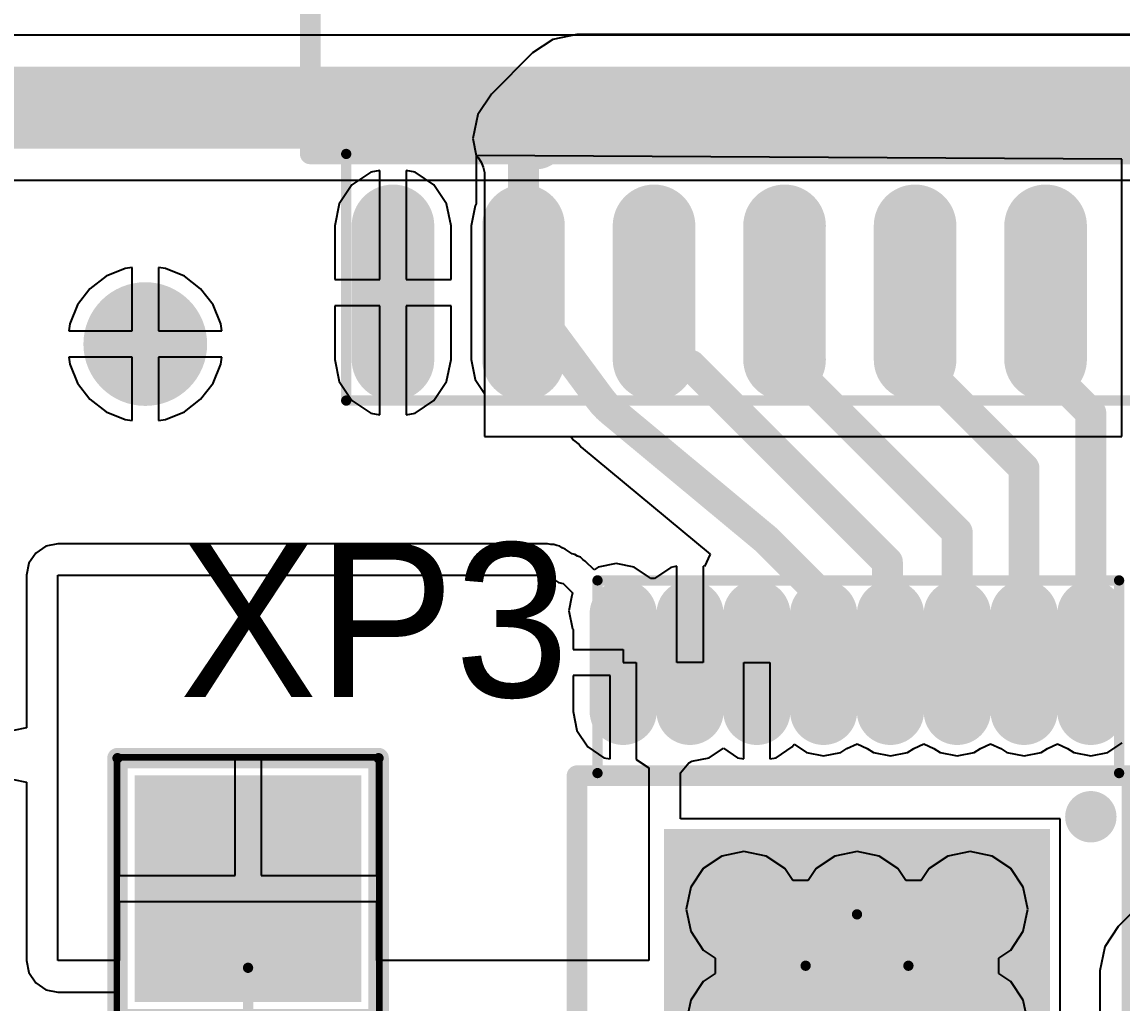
# Model space of a CAD drawing. Header units: millimetres. Extents: x -37 to 96, y -3 to 87.
# Drawn here: x 48.4 to 59.1, y 8.59 to 18.13 of the extents above; entities that cross this region are included whole.
import ezdxf

# ---------------------------------------------------------------- set-up
doc = ezdxf.new("R2010")
doc.units = ezdxf.units.MM
for name, color, linetype in [('BottomLayer', 5, 'Continuous'), ('BottomSolder', 6, 'Continuous'), ('Mechanical1', 6, 'Continuous'), ('Mechanical13', 56, 'Continuous'), ('Mechanical15', 56, 'Continuous'), ('MultiLayer', 9, 'Continuous'), ('PadHoleLayer', 156, 'Continuous'), ('TopLayer', 1, 'Continuous'), ('TopOverlay', 2, 'Continuous'), ('TopPaste', 8, 'Continuous'), ('TopSolder', 216, 'Continuous'), ('ViaHoleLayer', 16, 'Continuous')]:
    doc.layers.add(name, color=color, linetype=linetype)

# ---------------------------------------------------------------- blocks, each defined once
blk = doc.blocks.new('ADUM_SOIC_5')
at = {"layer": 'Mechanical13', "const_width": 0.1}
for points in [[(10.55, -9.345), (10.55, 0.455)], [(10.55, -9.345), (8.15, -9.345)]]:
    blk.add_lwpolyline(points, dxfattribs=at)
at = {"layer": 'Mechanical13', "const_width": 0.05}
for points in [[(8.125, -9.345, 1), (8.175, -9.345, 1)], [(10.525, -9.345, 1), (10.575, -9.345, 1)], [(10.525, -9.345, 1), (10.575, -9.345, 1)]]:
    blk.add_lwpolyline(points, format="xyb", close=True, dxfattribs=at)
at = {"layer": 'TopLayer', "const_width": 0.6}
for points in [[(8.85, -2.54), (10.15, -2.54)], [(8.85, -3.81), (10.15, -3.81)], [(8.85, -5.08), (10.15, -5.08)], [(8.85, -6.35), (10.15, -6.35)], [(8.85, -7.62), (10.15, -7.62)], [(8.85, -8.89), (10.15, -8.89)]]:
    blk.add_lwpolyline(points, dxfattribs=at)
at = {"layer": 'TopLayer', "const_width": 0.3}
for points in [[(8.7, -2.54, 1), (9, -2.54, 1)], [(10, -2.54, 1), (10.3, -2.54, 1)], [(8.7, -3.81, 1), (9, -3.81, 1)], [(10, -3.81, 1), (10.3, -3.81, 1)], [(8.7, -5.08, 1), (9, -5.08, 1)], [(10, -5.08, 1), (10.3, -5.08, 1)], [(8.7, -6.35, 1), (9, -6.35, 1)], [(10, -6.35, 1), (10.3, -6.35, 1)], [(8.7, -7.62, 1), (9, -7.62, 1)], [(10, -7.62, 1), (10.3, -7.62, 1)], [(8.7, -8.89, 1), (9, -8.89, 1)], [(10, -8.89, 1), (10.3, -8.89, 1)]]:
    blk.add_lwpolyline(points, format="xyb", close=True, dxfattribs=at)
at = {"layer": 'TopOverlay', "const_width": 0.2}
for points in [[(8.15, -9.695), (8.15, 0.805)], [(8.15, -9.695), (1.35, -9.695)]]:
    blk.add_lwpolyline(points, dxfattribs=at)
at = {"layer": 'TopOverlay', "const_width": 0.1}
blk.add_lwpolyline([(8.1, -9.695, 1), (8.2, -9.695, 1)], format="xyb", close=True, dxfattribs=at)
blk.add_lwpolyline([(8.1, -9.695, 1), (8.2, -9.695, 1)], format="xyb", close=True, dxfattribs=at)
at = {"layer": 'TopPaste', "const_width": 0.6}
for points in [[(8.85, -2.54), (10.15, -2.54)], [(8.85, -3.81), (10.15, -3.81)], [(8.85, -5.08), (10.15, -5.08)], [(8.85, -6.35), (10.15, -6.35)], [(8.85, -7.62), (10.15, -7.62)], [(8.85, -8.89), (10.15, -8.89)]]:
    blk.add_lwpolyline(points, dxfattribs=at)
at = {"layer": 'TopPaste', "const_width": 0.3}
for points in [[(8.7, -2.54, 1), (9, -2.54, 1)], [(10, -2.54, 1), (10.3, -2.54, 1)], [(8.7, -3.81, 1), (9, -3.81, 1)], [(10, -3.81, 1), (10.3, -3.81, 1)], [(8.7, -5.08, 1), (9, -5.08, 1)], [(10, -5.08, 1), (10.3, -5.08, 1)], [(8.7, -6.35, 1), (9, -6.35, 1)], [(10, -6.35, 1), (10.3, -6.35, 1)], [(8.7, -7.62, 1), (9, -7.62, 1)], [(10, -7.62, 1), (10.3, -7.62, 1)], [(8.7, -8.89, 1), (9, -8.89, 1)], [(10, -8.89, 1), (10.3, -8.89, 1)]]:
    blk.add_lwpolyline(points, format="xyb", close=True, dxfattribs=at)
at = {"layer": 'TopSolder', "const_width": 0.803}
for points in [[(8.85, -2.54), (10.15, -2.54)], [(8.85, -3.81), (10.15, -3.81)], [(8.85, -5.08), (10.15, -5.08)], [(8.85, -6.35), (10.15, -6.35)], [(8.85, -7.62), (10.15, -7.62)], [(8.85, -8.89), (10.15, -8.89)]]:
    blk.add_lwpolyline(points, dxfattribs=at)
at = {"layer": 'TopSolder', "const_width": 0.402}
for points in [[(8.649, -2.54, 1), (9.051, -2.54, 1)], [(9.949, -2.54, 1), (10.351, -2.54, 1)], [(8.649, -3.81, 1), (9.051, -3.81, 1)], [(9.949, -3.81, 1), (10.351, -3.81, 1)], [(8.649, -5.08, 1), (9.051, -5.08, 1)], [(9.949, -5.08, 1), (10.351, -5.08, 1)], [(8.649, -6.35, 1), (9.051, -6.35, 1)], [(9.949, -6.35, 1), (10.351, -6.35, 1)], [(8.649, -7.62, 1), (9.051, -7.62, 1)], [(9.949, -7.62, 1), (10.351, -7.62, 1)], [(8.649, -8.89, 1), (9.051, -8.89, 1)], [(9.949, -8.89, 1), (10.351, -8.89, 1)]]:
    blk.add_lwpolyline(points, format="xyb", close=True, dxfattribs=at)
blk = doc.blocks.new('CON__PLS_2_14')
at = {"layer": 'BottomLayer', "const_width": 1}
blk.add_lwpolyline([(0.77, 0, 1), (1.77, 0, 1)], format="xyb", close=True, dxfattribs=at)
at = {"layer": 'BottomLayer'}
blk.add_solid([(-2.27, -1), (-0.27, -1), (-2.27, 1), (-0.27, 1)], dxfattribs=at)
at = {"layer": 'BottomSolder', "const_width": 1.102}
blk.add_lwpolyline([(0.719, 0, 1), (1.821, 0, 1)], format="xyb", close=True, dxfattribs=at)
at = {"layer": 'BottomSolder'}
blk.add_solid([(-2.372, -1.102), (-0.168, -1.102), (-2.372, 1.102), (-0.168, 1.102)], dxfattribs=at)
at = {"layer": 'Mechanical1', "const_width": 0.1}
for points in [[(-2.54, -1.27), (-2.54, 1.27)], [(0, 1.27), (-2.54, 1.27)], [(0, -1.27), (0, 1.27)], [(0, 0.635), (0.635, 1.27)], [(1.905, 1.27), (0.635, 1.27)], [(2.54, 0.635), (1.905, 1.27)], [(2.54, -0.635), (2.54, 0.635)], [(0.635, -1.27), (0, -0.635)], [(1.905, -1.27), (2.54, -0.635)], [(0, -1.27), (-2.54, -1.27)], [(1.905, -1.27), (0.635, -1.27)]]:
    blk.add_lwpolyline(points, dxfattribs=at)
at = {"layer": 'Mechanical1', "const_width": 0.05}
for points in [[(-2.565, 1.27, 1), (-2.515, 1.27, 1)], [(-2.565, 1.27, 1), (-2.515, 1.27, 1)], [(-0.025, 1.27, 1), (0.025, 1.27, 1)], [(-0.025, 1.27, 1), (0.025, 1.27, 1)], [(0.61, 1.27, 1), (0.66, 1.27, 1)], [(0.61, 1.27, 1), (0.66, 1.27, 1)], [(1.88, 1.27, 1), (1.93, 1.27, 1)], [(1.88, 1.27, 1), (1.93, 1.27, 1)], [(-0.025, 0.635, 1), (0.025, 0.635, 1)], [(2.515, 0.635, 1), (2.565, 0.635, 1)], [(2.515, 0.635, 1), (2.565, 0.635, 1)], [(-0.025, -0.635, 1), (0.025, -0.635, 1)], [(2.515, -0.635, 1), (2.565, -0.635, 1)], [(2.515, -0.635, 1), (2.565, -0.635, 1)], [(-2.565, -1.27, 1), (-2.515, -1.27, 1)], [(-2.565, -1.27, 1), (-2.515, -1.27, 1)], [(-0.025, -1.27, 1), (0.025, -1.27, 1)], [(-0.025, -1.27, 1), (0.025, -1.27, 1)], [(0.61, -1.27, 1), (0.66, -1.27, 1)], [(0.61, -1.27, 1), (0.66, -1.27, 1)], [(1.88, -1.27, 1), (1.93, -1.27, 1)], [(1.88, -1.27, 1), (1.93, -1.27, 1)]]:
    blk.add_lwpolyline(points, format="xyb", close=True, dxfattribs=at)
at = {"layer": 'Mechanical15'}
for points, const_width in [([(-2.54, -1.27), (-2.54, 1.27)], 0.05), ([(2.54, 1.27), (-2.54, 1.27)], 0.05), ([(2.54, -1.27), (2.54, 1.27)], 0.05), ([(0, -0.5), (0, 0.5)], 0.1), ([(0.5, 0), (-0.5, 0)], 0.1), ([(2.54, -1.27), (-2.54, -1.27)], 0.05)]:
    blk.add_lwpolyline(points, dxfattribs=dict(at, const_width=const_width))
for points, const_width in [([(-2.552, 1.27, 1), (-2.528, 1.27, 1)], 0.025), ([(-2.552, 1.27, 1), (-2.528, 1.27, 1)], 0.025), ([(2.528, 1.27, 1), (2.552, 1.27, 1)], 0.025), ([(2.528, 1.27, 1), (2.552, 1.27, 1)], 0.025), ([(-0.025, 0.5, 1), (0.025, 0.5, 1)], 0.05), ([(-0.525, 0, 1), (-0.475, 0, 1)], 0.05), ([(0.475, 0, 1), (0.525, 0, 1)], 0.05), ([(-0.025, -0.5, 1), (0.025, -0.5, 1)], 0.05), ([(-2.552, -1.27, 1), (-2.528, -1.27, 1)], 0.025), ([(-2.552, -1.27, 1), (-2.528, -1.27, 1)], 0.025), ([(2.528, -1.27, 1), (2.552, -1.27, 1)], 0.025), ([(2.528, -1.27, 1), (2.552, -1.27, 1)], 0.025)]:
    blk.add_lwpolyline(points, format="xyb", close=True, dxfattribs=dict(at, const_width=const_width))
at = {"layer": 'MultiLayer', "const_width": 1}
blk.add_lwpolyline([(0.77, 0, 1), (1.77, 0, 1)], format="xyb", close=True, dxfattribs=at)
at = {"layer": 'MultiLayer'}
blk.add_solid([(-2.27, -1), (-0.27, -1), (-2.27, 1), (-0.27, 1)], dxfattribs=at)
at = {"layer": 'PadHoleLayer', "const_width": 0.55}
for points in [[(-1.545, 0, 1), (-0.995, 0, 1)], [(0.995, 0, 1), (1.545, 0, 1)]]:
    blk.add_lwpolyline(points, format="xyb", close=True, dxfattribs=at)
at = {"layer": 'TopLayer', "const_width": 1}
blk.add_lwpolyline([(0.77, 0, 1), (1.77, 0, 1)], format="xyb", close=True, dxfattribs=at)
at = {"layer": 'TopLayer'}
blk.add_solid([(-2.27, -1), (-0.27, -1), (-2.27, 1), (-0.27, 1)], dxfattribs=at)
at = {"layer": 'TopOverlay', "const_width": 0.2}
for points in [[(-2.54, -1.27), (-2.54, 1.27)], [(0, 1.27), (-2.54, 1.27)], [(0, 0.635), (0.635, 1.27)], [(0, -1.27), (0, 1.27)], [(1.905, 1.27), (0.635, 1.27)], [(2.54, 0.635), (1.905, 1.27)], [(2.54, -0.635), (2.54, 0.635)], [(0.635, -1.27), (0, -0.635)], [(1.905, -1.27), (2.54, -0.635)], [(0, -1.27), (-2.54, -1.27)], [(1.905, -1.27), (0.635, -1.27)]]:
    blk.add_lwpolyline(points, dxfattribs=at)
at = {"layer": 'TopOverlay', "const_width": 0.1}
for points in [[(-2.59, 1.27, 1), (-2.49, 1.27, 1)], [(-2.59, 1.27, 1), (-2.49, 1.27, 1)], [(-0.05, 1.27, 1), (0.05, 1.27, 1)], [(-0.05, 1.27, 1), (0.05, 1.27, 1)], [(0.585, 1.27, 1), (0.685, 1.27, 1)], [(0.585, 1.27, 1), (0.685, 1.27, 1)], [(1.855, 1.27, 1), (1.955, 1.27, 1)], [(1.855, 1.27, 1), (1.955, 1.27, 1)], [(-0.05, 0.635, 1), (0.05, 0.635, 1)], [(2.49, 0.635, 1), (2.59, 0.635, 1)], [(2.49, 0.635, 1), (2.59, 0.635, 1)], [(-0.05, -0.635, 1), (0.05, -0.635, 1)], [(2.49, -0.635, 1), (2.59, -0.635, 1)], [(2.49, -0.635, 1), (2.59, -0.635, 1)], [(-2.59, -1.27, 1), (-2.49, -1.27, 1)], [(-2.59, -1.27, 1), (-2.49, -1.27, 1)], [(-0.05, -1.27, 1), (0.05, -1.27, 1)], [(-0.05, -1.27, 1), (0.05, -1.27, 1)], [(0.585, -1.27, 1), (0.685, -1.27, 1)], [(0.585, -1.27, 1), (0.685, -1.27, 1)], [(1.855, -1.27, 1), (1.955, -1.27, 1)], [(1.855, -1.27, 1), (1.955, -1.27, 1)]]:
    blk.add_lwpolyline(points, format="xyb", close=True, dxfattribs=at)
at = {"layer": 'TopSolder', "const_width": 1.102}
blk.add_lwpolyline([(0.719, 0, 1), (1.821, 0, 1)], format="xyb", close=True, dxfattribs=at)
at = {"layer": 'TopSolder'}
blk.add_solid([(-2.372, -1.102), (-0.168, -1.102), (-2.372, 1.102), (-0.168, 1.102)], dxfattribs=at)
blk = doc.blocks.new('DRV8874_TSOP127P600_8N_25')
at = {"layer": 'Mechanical13', "const_width": 0.1}
for points in [[(1.075, 0.275), (-0.8, 0.275)], [(-0.8, -4.8), (-0.8, 0.275)], [(6.7, 0.275), (4.825, 0.275)], [(6.7, -4.8), (6.7, 0.275)], [(1.075, -4.8), (-0.8, -4.8)], [(6.7, -4.8), (4.825, -4.8)]]:
    blk.add_lwpolyline(points, dxfattribs=at)
at = {"layer": 'Mechanical13', "const_width": 0.05}
for points in [[(-0.825, 0.275, 1), (-0.775, 0.275, 1)], [(-0.825, 0.275, 1), (-0.775, 0.275, 1)], [(1.05, 0.275, 1), (1.1, 0.275, 1)], [(4.8, 0.275, 1), (4.85, 0.275, 1)], [(6.675, 0.275, 1), (6.725, 0.275, 1)], [(6.675, 0.275, 1), (6.725, 0.275, 1)], [(-0.825, -4.8, 1), (-0.775, -4.8, 1)], [(-0.825, -4.8, 1), (-0.775, -4.8, 1)], [(1.05, -4.8, 1), (1.1, -4.8, 1)], [(4.8, -4.8, 1), (4.85, -4.8, 1)], [(6.675, -4.8, 1), (6.725, -4.8, 1)], [(6.675, -4.8, 1), (6.725, -4.8, 1)]]:
    blk.add_lwpolyline(points, format="xyb", close=True, dxfattribs=at)
at = {"layer": 'Mechanical15', "const_width": 0.1}
for points in [[(2.95, -2.775), (2.95, -1.775)], [(3.45, -2.275), (2.45, -2.275)]]:
    blk.add_lwpolyline(points, dxfattribs=at)
at = {"layer": 'Mechanical15', "const_width": 0.05}
for points in [[(2.925, -1.775, 1), (2.975, -1.775, 1)], [(2.425, -2.275, 1), (2.475, -2.275, 1)], [(3.425, -2.275, 1), (3.475, -2.275, 1)], [(2.925, -2.775, 1), (2.975, -2.775, 1)]]:
    blk.add_lwpolyline(points, format="xyb", close=True, dxfattribs=at)
at = {"layer": 'TopLayer', "const_width": 0.45}
for points in [[(-0.475, 0), (0.475, 0)], [(5.425, 0), (6.375, 0)], [(-0.475, -0.65), (0.475, -0.65)], [(5.425, -0.65), (6.375, -0.65)], [(-0.475, -1.3), (0.475, -1.3)], [(5.425, -1.3), (6.375, -1.3)], [(-0.475, -1.95), (0.475, -1.95)], [(5.425, -1.95), (6.375, -1.95)], [(-0.475, -2.6), (0.475, -2.6)], [(5.425, -2.6), (6.375, -2.6)], [(-0.475, -3.25), (0.475, -3.25)], [(5.425, -3.25), (6.375, -3.25)], [(-0.475, -3.9), (0.475, -3.9)], [(5.425, -3.9), (6.375, -3.9)], [(-0.475, -4.55), (0.475, -4.55)], [(5.425, -4.55), (6.375, -4.55)]]:
    blk.add_lwpolyline(points, dxfattribs=at)
at = {"layer": 'TopLayer', "const_width": 0.225}
for points in [[(-0.587, 0, 1), (-0.363, 0, 1)], [(0.363, 0, 1), (0.587, 0, 1)], [(5.313, 0, 1), (5.537, 0, 1)], [(6.263, 0, 1), (6.488, 0, 1)], [(-0.587, -0.65, 1), (-0.363, -0.65, 1)], [(0.363, -0.65, 1), (0.587, -0.65, 1)], [(5.313, -0.65, 1), (5.537, -0.65, 1)], [(6.263, -0.65, 1), (6.488, -0.65, 1)], [(-0.587, -1.3, 1), (-0.363, -1.3, 1)], [(0.363, -1.3, 1), (0.587, -1.3, 1)], [(5.313, -1.3, 1), (5.537, -1.3, 1)], [(6.263, -1.3, 1), (6.488, -1.3, 1)], [(-0.587, -1.95, 1), (-0.363, -1.95, 1)], [(0.363, -1.95, 1), (0.587, -1.95, 1)], [(5.313, -1.95, 1), (5.537, -1.95, 1)], [(6.263, -1.95, 1), (6.488, -1.95, 1)], [(-0.587, -2.6, 1), (-0.363, -2.6, 1)], [(0.363, -2.6, 1), (0.587, -2.6, 1)], [(5.313, -2.6, 1), (5.537, -2.6, 1)], [(6.263, -2.6, 1), (6.488, -2.6, 1)], [(-0.587, -3.25, 1), (-0.363, -3.25, 1)], [(0.363, -3.25, 1), (0.587, -3.25, 1)], [(5.313, -3.25, 1), (5.537, -3.25, 1)], [(6.263, -3.25, 1), (6.488, -3.25, 1)], [(-0.587, -3.9, 1), (-0.363, -3.9, 1)], [(0.363, -3.9, 1), (0.587, -3.9, 1)], [(5.313, -3.9, 1), (5.537, -3.9, 1)], [(6.263, -3.9, 1), (6.488, -3.9, 1)], [(-0.587, -4.55, 1), (-0.363, -4.55, 1)], [(0.363, -4.55, 1), (0.587, -4.55, 1)], [(5.313, -4.55, 1), (5.537, -4.55, 1)], [(6.263, -4.55, 1), (6.488, -4.55, 1)]]:
    blk.add_lwpolyline(points, format="xyb", close=True, dxfattribs=at)
at = {"layer": 'TopLayer'}
blk.add_solid([(1.72, -4.05), (4.18, -4.05), (1.72, -0.5), (4.18, -0.5)], dxfattribs=at)
at = {"layer": 'TopOverlay', "const_width": 0.2}
for points in [[(4.8, 0.4), (1.1, 0.4)], [(1.1, -5), (1.1, 0.4)], [(4.8, -5), (4.8, 0.4)], [(4.8, -5), (1.1, -5)]]:
    blk.add_lwpolyline(points, dxfattribs=at)
at = {"layer": 'TopOverlay'}
for points, const_width in [([(1.05, 0.4, 1), (1.15, 0.4, 1)], 0.1), ([(1.05, 0.4, 1), (1.15, 0.4, 1)], 0.1), ([(4.75, 0.4, 1), (4.85, 0.4, 1)], 0.1), ([(4.75, 0.4, 1), (4.85, 0.4, 1)], 0.1), ([(1.625, 0, 1), (1.375, 0, 1)], 0.25), ([(1.312, 0, 1), (1.437, 0, 1)], 0.125), ([(1.563, 0, 1), (1.687, 0, 1)], 0.125), ([(1.05, -5, 1), (1.15, -5, 1)], 0.1), ([(1.05, -5, 1), (1.15, -5, 1)], 0.1), ([(4.75, -5, 1), (4.85, -5, 1)], 0.1), ([(4.75, -5, 1), (4.85, -5, 1)], 0.1)]:
    blk.add_lwpolyline(points, format="xyb", close=True, dxfattribs=dict(at, const_width=const_width))
at = {"layer": 'TopPaste', "const_width": 0.45}
for points in [[(-0.475, 0), (0.475, 0)], [(5.425, 0), (6.375, 0)], [(-0.475, -0.65), (0.475, -0.65)], [(5.425, -0.65), (6.375, -0.65)], [(-0.475, -1.3), (0.475, -1.3)], [(5.425, -1.3), (6.375, -1.3)], [(-0.475, -1.95), (0.475, -1.95)], [(5.425, -1.95), (6.375, -1.95)], [(-0.475, -2.6), (0.475, -2.6)], [(5.425, -2.6), (6.375, -2.6)], [(-0.475, -3.25), (0.475, -3.25)], [(5.425, -3.25), (6.375, -3.25)], [(-0.475, -3.9), (0.475, -3.9)], [(5.425, -3.9), (6.375, -3.9)], [(-0.475, -4.55), (0.475, -4.55)], [(5.425, -4.55), (6.375, -4.55)]]:
    blk.add_lwpolyline(points, dxfattribs=at)
at = {"layer": 'TopPaste', "const_width": 0.225}
for points in [[(-0.587, 0, 1), (-0.363, 0, 1)], [(0.363, 0, 1), (0.587, 0, 1)], [(5.313, 0, 1), (5.537, 0, 1)], [(6.263, 0, 1), (6.488, 0, 1)], [(-0.587, -0.65, 1), (-0.363, -0.65, 1)], [(0.363, -0.65, 1), (0.587, -0.65, 1)], [(5.313, -0.65, 1), (5.537, -0.65, 1)], [(6.263, -0.65, 1), (6.488, -0.65, 1)], [(-0.587, -1.3, 1), (-0.363, -1.3, 1)], [(0.363, -1.3, 1), (0.587, -1.3, 1)], [(5.313, -1.3, 1), (5.537, -1.3, 1)], [(6.263, -1.3, 1), (6.488, -1.3, 1)], [(-0.587, -1.95, 1), (-0.363, -1.95, 1)], [(0.363, -1.95, 1), (0.587, -1.95, 1)], [(5.313, -1.95, 1), (5.537, -1.95, 1)], [(6.263, -1.95, 1), (6.488, -1.95, 1)], [(-0.587, -2.6, 1), (-0.363, -2.6, 1)], [(0.363, -2.6, 1), (0.587, -2.6, 1)], [(5.313, -2.6, 1), (5.537, -2.6, 1)], [(6.263, -2.6, 1), (6.488, -2.6, 1)], [(-0.587, -3.25, 1), (-0.363, -3.25, 1)], [(0.363, -3.25, 1), (0.587, -3.25, 1)], [(5.313, -3.25, 1), (5.537, -3.25, 1)], [(6.263, -3.25, 1), (6.488, -3.25, 1)], [(-0.587, -3.9, 1), (-0.363, -3.9, 1)], [(0.363, -3.9, 1), (0.587, -3.9, 1)], [(5.313, -3.9, 1), (5.537, -3.9, 1)], [(6.263, -3.9, 1), (6.488, -3.9, 1)], [(-0.587, -4.55, 1), (-0.363, -4.55, 1)], [(0.363, -4.55, 1), (0.587, -4.55, 1)], [(5.313, -4.55, 1), (5.537, -4.55, 1)], [(6.263, -4.55, 1), (6.488, -4.55, 1)]]:
    blk.add_lwpolyline(points, format="xyb", close=True, dxfattribs=at)
at = {"layer": 'TopPaste'}
blk.add_solid([(1.72, -4.05), (4.18, -4.05), (1.72, -0.5), (4.18, -0.5)], dxfattribs=at)
at = {"layer": 'TopSolder', "const_width": 0.653}
for points in [[(-0.475, 0), (0.475, 0)], [(5.425, 0), (6.375, 0)], [(-0.475, -0.65), (0.475, -0.65)], [(5.425, -0.65), (6.375, -0.65)], [(-0.475, -1.3), (0.475, -1.3)], [(5.425, -1.3), (6.375, -1.3)], [(-0.475, -1.95), (0.475, -1.95)], [(5.425, -1.95), (6.375, -1.95)], [(-0.475, -2.6), (0.475, -2.6)], [(5.425, -2.6), (6.375, -2.6)], [(-0.475, -3.25), (0.475, -3.25)], [(5.425, -3.25), (6.375, -3.25)], [(-0.475, -3.9), (0.475, -3.9)], [(5.425, -3.9), (6.375, -3.9)], [(-0.475, -4.55), (0.475, -4.55)], [(5.425, -4.55), (6.375, -4.55)]]:
    blk.add_lwpolyline(points, dxfattribs=at)
at = {"layer": 'TopSolder', "const_width": 0.327}
for points in [[(-0.638, 0, 1), (-0.312, 0, 1)], [(0.312, 0, 1), (0.638, 0, 1)], [(5.262, 0, 1), (5.588, 0, 1)], [(6.212, 0, 1), (6.538, 0, 1)], [(-0.638, -0.65, 1), (-0.312, -0.65, 1)], [(0.312, -0.65, 1), (0.638, -0.65, 1)], [(5.262, -0.65, 1), (5.588, -0.65, 1)], [(6.212, -0.65, 1), (6.538, -0.65, 1)], [(-0.638, -1.3, 1), (-0.312, -1.3, 1)], [(0.312, -1.3, 1), (0.638, -1.3, 1)], [(5.262, -1.3, 1), (5.588, -1.3, 1)], [(6.212, -1.3, 1), (6.538, -1.3, 1)], [(-0.638, -1.95, 1), (-0.312, -1.95, 1)], [(0.312, -1.95, 1), (0.638, -1.95, 1)], [(5.262, -1.95, 1), (5.588, -1.95, 1)], [(6.212, -1.95, 1), (6.538, -1.95, 1)], [(-0.638, -2.6, 1), (-0.312, -2.6, 1)], [(0.312, -2.6, 1), (0.638, -2.6, 1)], [(5.262, -2.6, 1), (5.588, -2.6, 1)], [(6.212, -2.6, 1), (6.538, -2.6, 1)], [(-0.638, -3.25, 1), (-0.312, -3.25, 1)], [(0.312, -3.25, 1), (0.638, -3.25, 1)], [(5.262, -3.25, 1), (5.588, -3.25, 1)], [(6.212, -3.25, 1), (6.538, -3.25, 1)], [(-0.638, -3.9, 1), (-0.312, -3.9, 1)], [(0.312, -3.9, 1), (0.638, -3.9, 1)], [(5.262, -3.9, 1), (5.588, -3.9, 1)], [(6.212, -3.9, 1), (6.538, -3.9, 1)], [(-0.638, -4.55, 1), (-0.312, -4.55, 1)], [(0.312, -4.55, 1), (0.638, -4.55, 1)], [(5.262, -4.55, 1), (5.588, -4.55, 1)], [(6.212, -4.55, 1), (6.538, -4.55, 1)]]:
    blk.add_lwpolyline(points, format="xyb", close=True, dxfattribs=at)
at = {"layer": 'TopSolder'}
blk.add_solid([(1.618, -4.152), (4.282, -4.152), (1.618, -0.398), (4.282, -0.398)], dxfattribs=at)

msp = doc.modelspace()

# ---------------------------------------------------------------- linework, layer by layer
at = {"layer": 'BottomLayer'}
for p, q in [((61.4, 18.006), (22.392, 18.006)), ((44.57, 16.594), (61.108, 16.594)), ((49.403, 15.735), (49.22, 15.659)), ((49.473, 15.744), (49.403, 15.735)), ((49.473, 15.127), (49.473, 15.744)), ((49.797, 15.735), (49.727, 15.744)), ((49.727, 15.744), (49.727, 15.127)), ((49.98, 15.659), (49.797, 15.735)), ((49.22, 15.659), (49.062, 15.538)), ((50.138, 15.538), (49.98, 15.659)), ((49.062, 15.538), (48.941, 15.38)), ((50.259, 15.38), (50.138, 15.538)), ((48.941, 15.38), (48.865, 15.197)), ((50.335, 15.197), (50.259, 15.38)), ((48.865, 15.197), (48.856, 15.127)), ((48.856, 15.127), (49.473, 15.127)), ((49.727, 15.127), (50.344, 15.127)), ((50.344, 15.127), (50.335, 15.197)), ((49.473, 14.873), (48.856, 14.873)), ((48.856, 14.873), (48.865, 14.803)), ((48.865, 14.803), (48.941, 14.62)), ((49.473, 14.256), (49.473, 14.873)), ((50.344, 14.873), (49.727, 14.873)), ((49.727, 14.873), (49.727, 14.256)), ((50.259, 14.62), (50.335, 14.803)), ((50.335, 14.803), (50.344, 14.873)), ((48.941, 14.62), (49.062, 14.462)), ((50.138, 14.462), (50.259, 14.62)), ((49.062, 14.462), (49.22, 14.341)), ((49.98, 14.341), (50.138, 14.462)), ((49.22, 14.341), (49.403, 14.265)), ((49.403, 14.265), (49.473, 14.256)), ((49.727, 14.256), (49.797, 14.265)), ((49.797, 14.265), (49.98, 14.341)), ((51.9, 11), (49.3, 11)), ((49.3, 11), (49.3, 8.4)), ((51.9, 8.4), (51.9, 11)), ((55.425, 10.061), (55.21, 10.018)), ((55.64, 10.018), (55.425, 10.061)), ((56.525, 10.061), (56.31, 10.018)), ((56.74, 10.018), (56.525, 10.061)), ((57.625, 10.061), (57.41, 10.018)), ((57.84, 10.018), (57.625, 10.061)), ((55.21, 10.018), (55.028, 9.897)), ((55.822, 9.897), (55.64, 10.018)), ((56.31, 10.018), (56.128, 9.897)), ((56.922, 9.897), (56.74, 10.018)), ((57.41, 10.018), (57.228, 9.897)), ((58.022, 9.897), (57.84, 10.018)), ((55.028, 9.897), (54.907, 9.715)), ((55.9, 9.779), (55.822, 9.897)), ((56.128, 9.897), (56.05, 9.779)), ((57, 9.779), (56.922, 9.897)), ((57.228, 9.897), (57.15, 9.779)), ((58.143, 9.715), (58.022, 9.897)), ((56.05, 9.779), (55.9, 9.779)), ((57.15, 9.779), (57, 9.779)), ((54.907, 9.715), (54.864, 9.5)), ((58.186, 9.5), (58.143, 9.715)), ((54.864, 9.5), (54.907, 9.285)), ((58.143, 9.285), (58.186, 9.5)), ((54.907, 9.285), (55.028, 9.103)), ((58.022, 9.103), (58.143, 9.285)), ((55.028, 9.103), (55.146, 9.025)), ((57.904, 9.025), (58.022, 9.103)), ((55.146, 9.025), (55.146, 8.875)), ((57.904, 8.875), (57.904, 9.025)), ((55.028, 8.797), (54.907, 8.615)), ((55.146, 8.875), (55.028, 8.797)), ((58.022, 8.797), (57.904, 8.875)), ((58.143, 8.615), (58.022, 8.797)), ((54.907, 8.615), (54.864, 8.4)), ((58.186, 8.4), (58.143, 8.615))]:
    msp.add_line(p, q, dxfattribs=at)
at = {"layer": 'BottomLayer', "const_width": 0.8}
msp.add_lwpolyline([(42.7, 17.3), (61.4, 17.3)], dxfattribs=at)
at = {"layer": 'BottomLayer', "const_width": 0.5}
msp.add_lwpolyline([(49.35, 15, 1), (49.85, 15, 1)], format="xyb", close=True, dxfattribs=at)
at = {"layer": 'BottomSolder', "const_width": 0.602}
msp.add_lwpolyline([(49.299, 15, 1), (49.901, 15, 1)], format="xyb", close=True, dxfattribs=at)
at = {"layer": 'MultiLayer', "const_width": 0.5}
msp.add_lwpolyline([(49.35, 15, 1), (49.85, 15, 1)], format="xyb", close=True, dxfattribs=at)
at = {"layer": 'TopLayer'}
for p, q in [((53.8, 18.012), (53.566, 17.965)), ((61.4, 18.012), (53.8, 18.012)), ((53.566, 17.965), (53.367, 17.833)), ((53.367, 17.833), (52.967, 17.433)), ((52.967, 17.433), (52.835, 17.234)), ((52.835, 17.234), (52.788, 17)), ((52.788, 17), (52.821, 16.834)), ((59.1, 16.8), (52.821, 16.834)), ((52.821, 16.834), (52.839, 16.815)), ((52.821, 16.834), (52.821, 16.363)), ((52.839, 16.815), (52.868, 16.771)), ((52.868, 16.771), (52.888, 16.722)), ((52.888, 16.722), (52.899, 16.671)), ((59.1, 14.1), (59.1, 16.8)), ((51.794, 16.672), (51.611, 16.549)), ((51.883, 16.69), (51.794, 16.672)), ((51.883, 15.627), (51.883, 16.69)), ((52.226, 16.672), (52.137, 16.69)), ((52.137, 16.69), (52.137, 15.627)), ((52.409, 16.549), (52.226, 16.672)), ((52.899, 16.671), (52.9, 16.644)), ((52.9, 16.644), (52.9, 16.644)), ((52.9, 16.644), (52.9, 14.1)), ((51.611, 16.549), (51.488, 16.366)), ((52.532, 16.366), (52.409, 16.549)), ((51.488, 16.366), (51.445, 16.15)), ((52.575, 16.15), (52.532, 16.366)), ((52.809, 16.345), (52.77, 16.15)), ((52.821, 16.363), (52.809, 16.345)), ((51.445, 16.15), (51.445, 15.627)), ((52.575, 15.627), (52.575, 16.15)), ((52.77, 16.15), (52.77, 14.85)), ((49.403, 15.735), (49.22, 15.659)), ((49.473, 15.744), (49.403, 15.735)), ((49.473, 15.127), (49.473, 15.744)), ((49.797, 15.735), (49.727, 15.744)), ((49.727, 15.744), (49.727, 15.127)), ((49.98, 15.659), (49.797, 15.735)), ((49.22, 15.659), (49.062, 15.538)), ((50.138, 15.538), (49.98, 15.659)), ((51.445, 15.627), (51.883, 15.627)), ((52.137, 15.627), (52.575, 15.627)), ((49.062, 15.538), (48.941, 15.38)), ((50.259, 15.38), (50.138, 15.538)), ((48.941, 15.38), (48.865, 15.197)), ((50.335, 15.197), (50.259, 15.38)), ((51.883, 15.373), (51.445, 15.373)), ((51.445, 15.373), (51.445, 14.85)), ((51.883, 14.31), (51.883, 15.373)), ((52.575, 15.373), (52.137, 15.373)), ((52.137, 15.373), (52.137, 14.31)), ((52.575, 14.85), (52.575, 15.373)), ((48.865, 15.197), (48.856, 15.127)), ((48.856, 15.127), (49.473, 15.127)), ((49.727, 15.127), (50.344, 15.127)), ((50.344, 15.127), (50.335, 15.197)), ((49.473, 14.873), (48.856, 14.873)), ((48.856, 14.873), (48.865, 14.803)), ((48.865, 14.803), (48.941, 14.62)), ((49.473, 14.256), (49.473, 14.873)), ((50.344, 14.873), (49.727, 14.873)), ((49.727, 14.873), (49.727, 14.256)), ((50.259, 14.62), (50.335, 14.803)), ((50.335, 14.803), (50.344, 14.873)), ((51.445, 14.85), (51.488, 14.634)), ((52.532, 14.634), (52.575, 14.85)), ((52.77, 14.85), (52.809, 14.655)), ((48.941, 14.62), (49.062, 14.462)), ((50.138, 14.462), (50.259, 14.62)), ((51.488, 14.634), (51.611, 14.451)), ((52.409, 14.451), (52.532, 14.634)), ((52.809, 14.655), (52.9, 14.519)), ((49.062, 14.462), (49.22, 14.341)), ((49.98, 14.341), (50.138, 14.462)), ((51.611, 14.451), (51.794, 14.328)), ((52.226, 14.328), (52.409, 14.451)), ((52.9, 14.519), (52.9, 14.1)), ((49.22, 14.341), (49.403, 14.265)), ((49.403, 14.265), (49.473, 14.256)), ((49.727, 14.256), (49.797, 14.265)), ((49.797, 14.265), (49.98, 14.341)), ((51.794, 14.328), (51.883, 14.31)), ((52.137, 14.31), (52.226, 14.328)), ((52.9, 14.1), (59.1, 14.1)), ((52.9, 14.1), (53.739, 14.1)), ((53.739, 14.1), (53.765, 14.065)), ((53.765, 14.065), (53.82, 14.024)), ((53.82, 14.024), (53.841, 13.997)), ((53.841, 13.997), (55.097, 12.954)), ((48.534, 12.966), (48.467, 12.867)), ((48.633, 13.033), (48.534, 12.966)), ((48.75, 13.056), (48.633, 13.033)), ((53.515, 13.056), (48.75, 13.056)), ((53.545, 13.05), (53.515, 13.056)), ((53.575, 13.05), (53.545, 13.05)), ((53.603, 13.038), (53.575, 13.05)), ((53.632, 13.033), (53.603, 13.038)), ((53.657, 13.016), (53.632, 13.033)), ((53.685, 13.004), (53.657, 13.016)), ((53.753, 12.959), (53.685, 13.004)), ((53.781, 12.953), (53.753, 12.959)), ((53.806, 12.936), (53.781, 12.953)), ((55.097, 12.954), (55.041, 12.835)), ((48.467, 12.867), (48.444, 12.75)), ((53.835, 12.925), (53.806, 12.936)), ((53.856, 12.904), (53.835, 12.925)), ((53.88, 12.888), (53.856, 12.904)), ((53.967, 12.802), (53.88, 12.888)), ((54.181, 12.863), (54.005, 12.828)), ((54.356, 12.828), (54.181, 12.863)), ((48.444, 12.75), (48.444, 11.264)), ((48.75, 9), (48.75, 12.75)), ((48.75, 12.75), (53.515, 12.75)), ((53.515, 12.75), (53.622, 12.679)), ((54.005, 12.828), (53.967, 12.802)), ((54.505, 12.728), (54.356, 12.828)), ((54.713, 12.826), (54.555, 12.72)), ((54.773, 12.838), (54.713, 12.826)), ((54.773, 11.9), (54.773, 12.838)), ((55.041, 12.835), (55.027, 12.838)), ((55.027, 12.838), (55.027, 11.9)), ((53.622, 12.679), (53.665, 12.67)), ((53.665, 12.67), (53.757, 12.579)), ((54.517, 12.717), (54.505, 12.728)), ((54.555, 12.72), (54.517, 12.717)), ((53.748, 12.537), (53.722, 12.404)), ((53.757, 12.579), (53.748, 12.537)), ((53.722, 12.404), (53.757, 12.228)), ((53.757, 12.228), (53.762, 12.221)), ((53.762, 12.221), (53.762, 12.027)), ((53.762, 12.027), (54.25, 12.027)), ((54.25, 12.027), (54.25, 11.9)), ((54.25, 11.9), (54.377, 11.9)), ((54.377, 11.9), (54.377, 10.958)), ((55.027, 11.9), (54.773, 11.9)), ((55.423, 10.962), (55.423, 11.9)), ((55.423, 11.9), (55.677, 11.9)), ((55.677, 11.9), (55.677, 10.962)), ((54.123, 11.773), (53.762, 11.773)), ((53.762, 11.773), (53.762, 11.425)), ((54.123, 10.962), (54.123, 11.773)), ((53.762, 11.425), (53.799, 11.238)), ((48.444, 11.264), (48.317, 11.239)), ((53.799, 11.238), (53.905, 11.08)), ((53.905, 11.08), (54.063, 10.974)), ((55.087, 10.974), (55.225, 11.066)), ((55.225, 11.066), (55.363, 10.974)), ((55.737, 10.974), (55.895, 11.08)), ((55.895, 11.08), (55.913, 11.106)), ((55.913, 11.106), (56.034, 11.025)), ((56.034, 11.025), (56.2, 10.992)), ((56.2, 10.992), (56.366, 11.025)), ((56.366, 11.025), (56.427, 11.065)), ((56.427, 11.065), (56.525, 11.11)), ((56.525, 11.11), (56.623, 11.065)), ((56.623, 11.065), (56.684, 11.025)), ((56.684, 11.025), (56.85, 10.992)), ((56.85, 10.992), (57.016, 11.025)), ((57.016, 11.025), (57.077, 11.065)), ((57.077, 11.065), (57.175, 11.11)), ((57.175, 11.11), (57.273, 11.065)), ((57.273, 11.065), (57.334, 11.025)), ((57.334, 11.025), (57.5, 10.992)), ((57.5, 10.992), (57.666, 11.025)), ((57.666, 11.025), (57.727, 11.065)), ((57.727, 11.065), (57.825, 11.11)), ((57.825, 11.11), (57.923, 11.065)), ((57.923, 11.065), (57.984, 11.025)), ((57.984, 11.025), (58.15, 10.992)), ((58.15, 10.992), (58.316, 11.025)), ((58.316, 11.025), (58.377, 11.065)), ((58.377, 11.065), (58.475, 11.11)), ((58.475, 11.11), (58.573, 11.065)), ((58.573, 11.065), (58.634, 11.025)), ((58.634, 11.025), (58.8, 10.992)), ((58.8, 10.992), (58.966, 11.025)), ((58.966, 11.025), (59.106, 11.119)), ((50.473, 10.954), (49.346, 10.954)), ((49.346, 10.954), (49.346, 9.827)), ((50.473, 9.827), (50.473, 10.954)), ((51.854, 10.954), (50.727, 10.954)), ((50.727, 10.954), (50.727, 9.827)), ((51.854, 9.827), (51.854, 10.954)), ((54.063, 10.974), (54.123, 10.962)), ((54.377, 10.958), (54.5, 10.875)), ((54.806, 10.826), (54.889, 10.924)), ((54.889, 10.924), (54.917, 10.94)), ((54.917, 10.94), (55.087, 10.974)), ((55.363, 10.974), (55.423, 10.962)), ((55.677, 10.962), (55.737, 10.974)), ((54.5, 10.875), (54.5, 9)), ((54.806, 10.38), (54.806, 10.826)), ((48.317, 10.761), (48.444, 10.736)), ((48.444, 10.736), (48.444, 9)), ((58.5, 10.38), (54.806, 10.38)), ((58.5, 8.145), (58.5, 10.38)), ((59.767, 10.033), (59.067, 9.333)), ((49.346, 9.827), (50.473, 9.827)), ((50.727, 9.827), (51.854, 9.827)), ((50.6, 9.573), (49.346, 9.573)), ((49.346, 9.573), (49.346, 9)), ((51.854, 9.573), (50.6, 9.573)), ((51.854, 9), (51.854, 9.573)), ((59.067, 9.333), (58.935, 9.134)), ((58.935, 9.134), (58.888, 8.9)), ((48.444, 9), (48.467, 8.883)), ((49.346, 9), (48.75, 9)), ((54.5, 9), (51.854, 9)), ((58.888, 8.9), (58.888, 8.353)), ((48.467, 8.883), (48.534, 8.784)), ((48.534, 8.784), (48.633, 8.717)), ((48.633, 8.717), (48.75, 8.694)), ((48.75, 8.694), (49.3, 8.694)), ((49.3, 8.694), (49.3, 8.4))]:
    msp.add_line(p, q, dxfattribs=at)
for points, const_width in [([(53.4, 17), (53.8, 17.4)], 0.6), ([(53.8, 17.4), (61.4, 17.4)], 0.6), ([(53.28, 16.88), (53.4, 17)], 0.3), ([(53.28, 15.5), (53.28, 16.88)], 0.3), ([(54.55, 14.931), (54.55, 15.5)], 0.3), ([(55.82, 14.85), (55.82, 15.5)], 0.3), ([(57.09, 14.85), (57.09, 15.5)], 0.3), ([(58.36, 14.769), (58.36, 15.5)], 0.3), ([(53.339, 15.394), (54.027, 14.463)], 0.3), ([(54.55, 14.931), (54.689, 14.793)], 0.3), ([(55.82, 14.85), (57.5, 13.17)], 0.3), ([(57.09, 14.85), (58.15, 13.79)], 0.3), ([(54.689, 14.793), (54.907, 14.793)], 0.3), ([(54.907, 14.793), (56.821, 12.879)], 0.3), ([(58.36, 14.769), (58.8, 14.329)], 0.3), ([(54.135, 14.35), (55.635, 13.103)], 0.3), ([(58.8, 11.9), (58.8, 14.329)], 0.3), ([(58.15, 11.9), (58.15, 13.79)], 0.3), ([(57.5, 11.9), (57.5, 13.17)], 0.3), ([(55.635, 13.103), (56.171, 12.567)], 0.3), ([(56.821, 11.929), (56.821, 12.879)], 0.3), ([(56.171, 11.929), (56.171, 12.567)], 0.3), ([(54.181, 12.404), (54.25, 12.334)], 0.3), ([(54.25, 11.9), (54.25, 12.334)], 0.3), ([(54.9, 11.9), (55.55, 11.9)], 0.3), ([(56.171, 11.929), (56.2, 11.9)], 0.3), ([(56.821, 11.929), (56.85, 11.9)], 0.3)]:
    msp.add_lwpolyline(points, dxfattribs=dict(at, const_width=const_width))
for points, const_width in [([(53.65, 17.4, 1), (53.95, 17.4, 1)], 0.3), ([(53.65, 17.4, 1), (53.95, 17.4, 1)], 0.3), ([(53.25, 17, 1), (53.55, 17, 1)], 0.3), ([(53.325, 17, 1), (53.475, 17, 1)], 0.15), ([(53.205, 16.88, 1), (53.355, 16.88, 1)], 0.15), ([(53.205, 16.88, 1), (53.355, 16.88, 1)], 0.15), ([(53.205, 15.5, 1), (53.355, 15.5, 1)], 0.15), ([(53.205, 15.5, 1), (53.355, 15.5, 1)], 0.15), ([(54.475, 15.5, 1), (54.625, 15.5, 1)], 0.15), ([(55.745, 15.5, 1), (55.895, 15.5, 1)], 0.15), ([(57.015, 15.5, 1), (57.165, 15.5, 1)], 0.15), ([(58.285, 15.5, 1), (58.435, 15.5, 1)], 0.15), ([(53.235, 15.429, 1), (53.385, 15.429, 1)], 0.15), ([(53.235, 15.429, 1), (53.385, 15.429, 1)], 0.15), ([(53.264, 15.394, 1), (53.414, 15.394, 1)], 0.15), ([(53.264, 15.394, 1), (53.414, 15.394, 1)], 0.15), ([(49.35, 15, 1), (49.85, 15, 1)], 0.5), ([(54.475, 14.931, 1), (54.625, 14.931, 1)], 0.15), ([(54.475, 14.931, 1), (54.625, 14.931, 1)], 0.15), ([(55.745, 14.85, 1), (55.895, 14.85, 1)], 0.15), ([(55.745, 14.85, 1), (55.895, 14.85, 1)], 0.15), ([(57.015, 14.85, 1), (57.165, 14.85, 1)], 0.15), ([(57.015, 14.85, 1), (57.165, 14.85, 1)], 0.15), ([(54.614, 14.793, 1), (54.764, 14.793, 1)], 0.15), ([(54.614, 14.793, 1), (54.764, 14.793, 1)], 0.15), ([(54.832, 14.793, 1), (54.982, 14.793, 1)], 0.15), ([(54.832, 14.793, 1), (54.982, 14.793, 1)], 0.15), ([(58.285, 14.769, 1), (58.435, 14.769, 1)], 0.15), ([(58.285, 14.769, 1), (58.435, 14.769, 1)], 0.15), ([(53.952, 14.463, 1), (54.102, 14.463, 1)], 0.15), ([(53.952, 14.463, 1), (54.102, 14.463, 1)], 0.15), ([(54.06, 14.35, 1), (54.21, 14.35, 1)], 0.15), ([(54.06, 14.35, 1), (54.21, 14.35, 1)], 0.15), ([(58.725, 14.329, 1), (58.875, 14.329, 1)], 0.15), ([(58.725, 14.329, 1), (58.875, 14.329, 1)], 0.15), ([(58.075, 13.79, 1), (58.225, 13.79, 1)], 0.15), ([(58.075, 13.79, 1), (58.225, 13.79, 1)], 0.15), ([(57.425, 13.17, 1), (57.575, 13.17, 1)], 0.15), ([(57.425, 13.17, 1), (57.575, 13.17, 1)], 0.15), ([(55.56, 13.103, 1), (55.71, 13.103, 1)], 0.15), ([(55.56, 13.103, 1), (55.71, 13.103, 1)], 0.15), ([(56.746, 12.879, 1), (56.896, 12.879, 1)], 0.15), ([(56.746, 12.879, 1), (56.896, 12.879, 1)], 0.15), ([(56.096, 12.567, 1), (56.246, 12.567, 1)], 0.15), ([(56.096, 12.567, 1), (56.246, 12.567, 1)], 0.15), ([(54.106, 12.404, 1), (54.256, 12.404, 1)], 0.15), ([(54.175, 12.334, 1), (54.325, 12.334, 1)], 0.15), ([(54.175, 12.334, 1), (54.325, 12.334, 1)], 0.15), ([(54.175, 11.9, 1), (54.325, 11.9, 1)], 0.15), ([(54.825, 11.9, 1), (54.975, 11.9, 1)], 0.15), ([(55.475, 11.9, 1), (55.625, 11.9, 1)], 0.15), ([(56.096, 11.929, 1), (56.246, 11.929, 1)], 0.15), ([(56.096, 11.929, 1), (56.246, 11.929, 1)], 0.15), ([(56.125, 11.9, 1), (56.275, 11.9, 1)], 0.15), ([(56.746, 11.929, 1), (56.896, 11.929, 1)], 0.15), ([(56.746, 11.929, 1), (56.896, 11.929, 1)], 0.15), ([(56.775, 11.9, 1), (56.925, 11.9, 1)], 0.15), ([(57.425, 11.9, 1), (57.575, 11.9, 1)], 0.15), ([(58.075, 11.9, 1), (58.225, 11.9, 1)], 0.15), ([(58.725, 11.9, 1), (58.875, 11.9, 1)], 0.15)]:
    msp.add_lwpolyline(points, format="xyb", close=True, dxfattribs=dict(at, const_width=const_width))
at = {"layer": 'TopLayer', "const_width": 0.3}
for points in [[(53.31, 15.429, -0.198912), (53.28, 15.5)], [(53.31, 15.429, -0.037496), (53.339, 15.394)], [(54.135, 14.35, -0.06021), (54.027, 14.463)]]:
    msp.add_lwpolyline(points, format="xyb", dxfattribs=at)
at = {"layer": 'TopSolder', "const_width": 0.602}
msp.add_lwpolyline([(49.299, 15, 1), (49.901, 15, 1)], format="xyb", close=True, dxfattribs=at)
at = {"layer": 'ViaHoleLayer', "const_width": 0.3}
msp.add_lwpolyline([(49.45, 15, 1), (49.75, 15, 1)], format="xyb", close=True, dxfattribs=at)

# ---------------------------------------------------------------- block references
at = {"rotation": 270}
for name, p in [('ADUM_SOIC_5', (60.9, 25)), ('DRV8874_TSOP127P600_8N_25', (58.8, 11.9)), ('CON__PLS_2_14', (50.6, 8.43))]:
    msp.add_blockref(name, p, dxfattribs=at)

# ---------------------------------------------------------------- texts
at = {"layer": 'TopOverlay'}
msp.add_text('XP3', height=1.5, dxfattribs=at).set_placement((49.933, 11.565))

doc.saveas('drawing.dxf')
